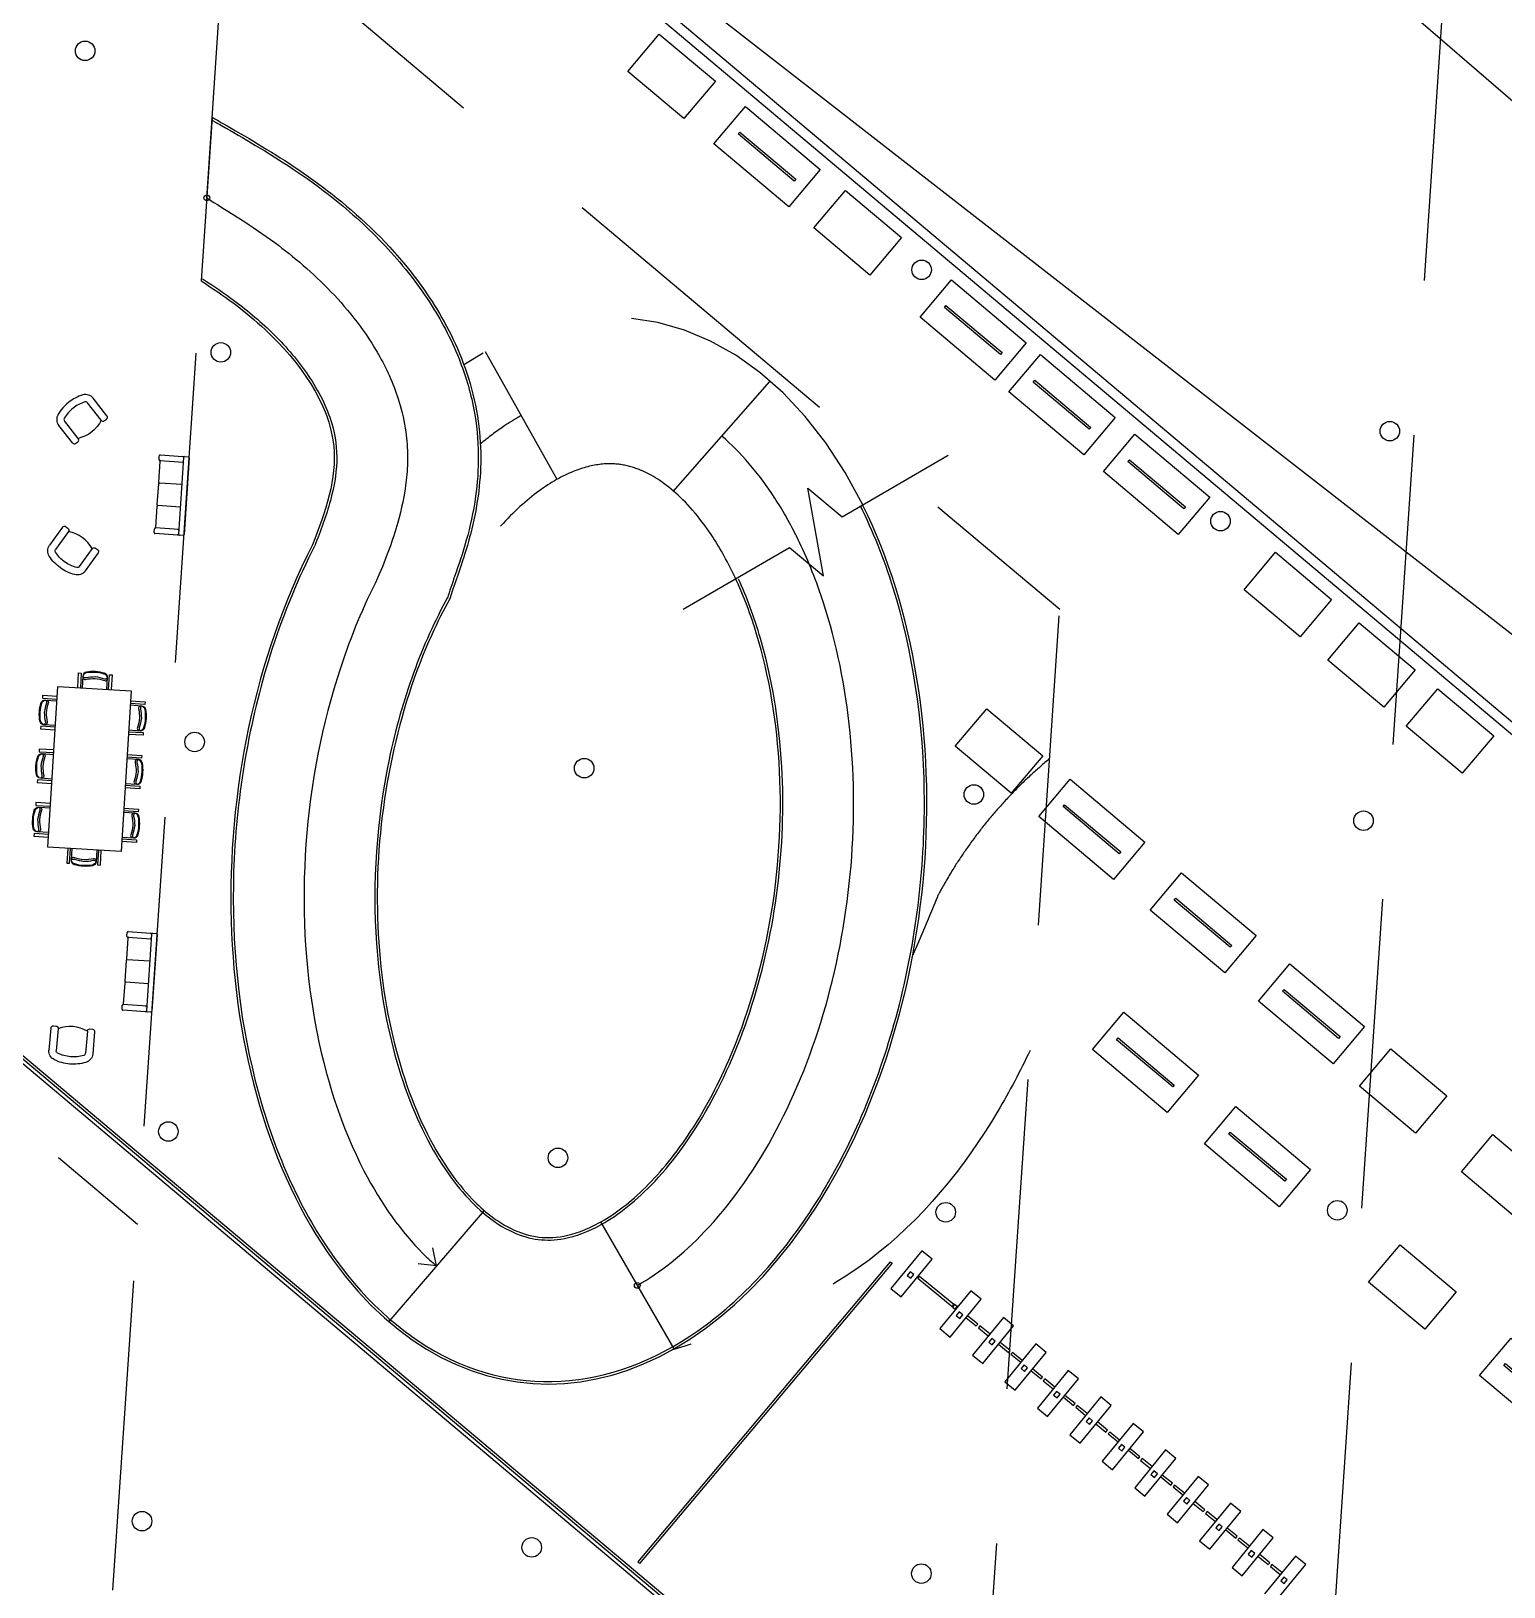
# Model space of a CAD drawing. Header units: millimetres. Extents: x 55520 to 96084, y -58491 to -49645.
# Drawn here: x 55945.01 to 55975.17, y -57960.04 to -57928.17 of the extents above; entities that cross this region are included whole.
import ezdxf

# ---------------------------------------------------------------- set-up
doc = ezdxf.new("R2010")
doc.units = ezdxf.units.MM
doc.linetypes.add('HIDDEN', pattern=[9.525, 6.35, -3.175])
for name, color, linetype in [('05_Mobiliário', 1, 'Continuous'), ('Alvenaria Corte', 30, 'Continuous'), ('Alvenaria Vista', 40, 'Continuous'), ('Curvas de Nível', 10, 'Continuous'), ('Esquadrias', 241, 'Continuous'), ('Linha Fina', 100, 'Continuous'), ('Mobiliário_cinza', 254, 'Continuous'), ('Pilares', 181, 'Continuous'), ('Projeção', 60, 'HIDDEN')]:
    doc.layers.add(name, color=color, linetype=linetype)

# ---------------------------------------------------------------- blocks, each defined once
blk = doc.blocks.new('Expo_1')
blk.add_lwpolyline([(55979.651, -57955.975), (55981.651, -57955.975), (55981.651, -57956.975), (55979.651, -57956.975)], close=True)
at = {"layer": 'Esquadrias'}
blk.add_lwpolyline([(55979.901, -57956.45), (55981.401, -57956.45), (55981.401, -57956.5), (55979.901, -57956.5)], close=True, dxfattribs=at)
blk = doc.blocks.new('sofá-3l-5')
for p, q in [((-1.025, 0), (1.025, 0)), ((-1.05, -0.125), (-1.05, -0.025)), ((-1.05, -0.775), (-1.05, -0.175)), ((-1.025, -0.15), (1.025, -0.15)), ((-0.9, -0.775), (-0.9, -0.15)), ((-0.3, -0.15), (-0.3, -0.75)), ((0.3, -0.15), (0.3, -0.75)), ((0.9, -0.15), (0.9, -0.775)), ((1.05, -0.025), (1.05, -0.125)), ((1.05, -0.175), (1.05, -0.775)), ((-0.925, -0.8), (-1.025, -0.8)), ((-0.875, -0.775), (-0.325, -0.775)), ((-0.275, -0.775), (0.275, -0.775)), ((0.325, -0.775), (0.875, -0.775)), ((1.025, -0.8), (0.925, -0.8))]:
    blk.add_line(p, q)
for centre, start, end in [((-1.025, -0.025), 90, 180), ((-1.025, -0.125), 180, 270), ((-1.025, -0.175), 90, 180), ((-0.925, -0.175), 0, 90), ((0.925, -0.175), 90, 180), ((1.025, -0.025), 0, 90), ((1.025, -0.125), 270, 0), ((1.025, -0.175), 0, 90), ((-1.025, -0.775), 180, 270), ((-0.925, -0.775), 270, 0), ((-0.875, -0.75), 180, 270), ((-0.325, -0.75), 270, 360), ((-0.275, -0.75), 180, 270), ((0.275, -0.75), 270, 360), ((0.325, -0.75), 180, 270), ((0.875, -0.75), 270, 360), ((0.925, -0.775), 180, 270), ((1.025, -0.775), 270, 0)]:
    blk.add_arc(centre, 0.025, start, end)
blk = doc.blocks.new('polt-2')
for p, q in [((-0.45, -0.701), (-0.45, -0.247)), ((-0.3, -0.701), (-0.3, -0.247)), ((0.3, -0.701), (0.3, -0.247)), ((0.45, -0.701), (0.45, -0.247)), ((-0.4, -0.751), (-0.35, -0.751)), ((0.35, -0.751), (0.4, -0.751))]:
    blk.add_line(p, q)
blk.add_lwpolyline([(0.3, -0.701, -0.228198), (-0.3, -0.701, -0.628402)], format="xyb")
for centre, radius, start, end in [((0, -0.05), 0.05, 89.9104, 90.0896), ((-0.25, -0.247), 0.2, 111.267, 180), ((0.001, -0.893), 0.893, 90.0896, 111.267), ((-0.25, -0.247), 0.05, 111.267, 180), ((0.001, -0.893), 0.743, 90.0896, 111.267), ((-0.001, -0.893), 0.893, 68.733, 89.9104), ((-0.001, -0.893), 0.743, 68.733, 89.9104), ((0.25, -0.247), 0.05, 0, 68.733), ((0.25, -0.247), 0.2, 0, 68.733), ((-0.4, -0.701), 0.05, 180, 270), ((-0.35, -0.701), 0.05, 270, 0), ((0.35, -0.701), 0.05, 180, 270), ((0.4, -0.701), 0.05, 270, 0)]:
    blk.add_arc(centre, radius, start, end)
blk = doc.blocks.new('cadeira cortada')
for points in [[(253.53, -365.944), (253.53, -365.67), (253.48, -365.67), (253.48, -365.944)], [(254.105, -365.944), (254.105, -365.67), (254.055, -365.67), (254.055, -365.944)]]:
    blk.add_lwpolyline(points)
for points in [[(253.563, -365.944), (253.563, -365.726, -0.34754), (253.624, -365.648, -0.116963), (253.961, -365.648, -0.34754), (254.023, -365.726), (254.023, -365.944)], [(254.023, -365.759, -0.342833), (253.969, -365.784, 0.050886), (253.793, -365.755, 0.050886), (253.617, -365.784, -0.342833), (253.563, -365.759)]]:
    blk.add_lwpolyline(points, format="xyb")
blk.add_lwpolyline([(254.023, -365.726, -0.342833), (253.969, -365.751, 0.050886), (253.793, -365.721, 0.050886), (253.617, -365.751, -0.342833), (253.563, -365.726, -0.272556), (253.628, -365.662, -0.116963), (253.958, -365.662, -0.272556)], format="xyb", close=True)

msp = doc.modelspace()

# ---------------------------------------------------------------- linework, layer by layer
at = {"layer": '05_Mobiliário'}
for p, q in [((55963.252, -57953.156), (55962.619, -57953.93)), ((55963.464, -57953.328), (55963.252, -57953.156)), ((55962.603, -57953.381), (55957.431, -57959.528)), ((55962.641, -57953.413), (55957.47, -57959.56)), ((55962.603, -57953.381), (55962.641, -57953.413)), ((55962.831, -57954.103), (55963.464, -57953.328)), ((55963.014, -57953.586), (55962.952, -57953.662)), ((55962.952, -57953.662), (55963.024, -57953.72)), ((55963.085, -57953.645), (55963.014, -57953.586)), ((55963.024, -57953.72), (55963.085, -57953.645)), ((55963.201, -57953.681), (55963.17, -57953.718)), ((55963.17, -57953.718), (55963.876, -57954.296)), ((55963.907, -57954.258), (55963.201, -57953.681)), ((55962.619, -57953.93), (55962.831, -57954.103)), ((55964.257, -57953.977), (55963.624, -57954.751)), ((55963.835, -57954.924), (55964.468, -57954.15)), ((55964.468, -57954.15), (55964.257, -57953.977)), ((55963.876, -57954.296), (55963.907, -57954.258)), ((55963.924, -57954.256), (55963.881, -57954.309)), ((55963.881, -57954.309), (55963.934, -57954.352)), ((55963.977, -57954.3), (55963.924, -57954.256)), ((55963.934, -57954.352), (55963.977, -57954.3)), ((55964.018, -57954.407), (55963.956, -57954.483)), ((55963.956, -57954.483), (55964.028, -57954.542)), ((55964.09, -57954.466), (55964.018, -57954.407)), ((55964.028, -57954.542), (55964.09, -57954.466)), ((55964.396, -57954.658), (55964.19, -57954.49)), ((55963.624, -57954.751), (55963.835, -57954.924)), ((55964.16, -57954.527), (55964.365, -57954.696)), ((55964.922, -57954.52), (55964.289, -57955.294)), ((55964.365, -57954.696), (55964.396, -57954.658)), ((55964.442, -57954.695), (55964.411, -57954.733)), ((55964.411, -57954.733), (55964.613, -57954.898)), ((55964.644, -57954.86), (55964.442, -57954.695)), ((55964.5, -57955.467), (55965.133, -57954.693)), ((55965.133, -57954.693), (55964.922, -57954.52)), ((55964.683, -57954.951), (55964.621, -57955.026)), ((55964.621, -57955.026), (55964.693, -57955.085)), ((55964.755, -57955.01), (55964.683, -57954.951)), ((55964.693, -57955.085), (55964.755, -57955.01)), ((55964.824, -57955.071), (55965.03, -57955.239)), ((55965.061, -57955.201), (55964.855, -57955.033)), ((55965.586, -57955.064), (55964.953, -57955.838)), ((55965.798, -57955.237), (55965.586, -57955.064)), ((55964.289, -57955.294), (55964.5, -57955.467)), ((55965.03, -57955.239), (55965.061, -57955.201)), ((55965.106, -57955.238), (55965.075, -57955.276)), ((55965.075, -57955.276), (55965.277, -57955.441)), ((55965.308, -57955.404), (55965.106, -57955.238)), ((55965.165, -57956.011), (55965.798, -57955.237)), ((55965.348, -57955.494), (55965.286, -57955.57)), ((55965.286, -57955.57), (55965.358, -57955.628)), ((55965.419, -57955.553), (55965.348, -57955.494)), ((55965.358, -57955.628), (55965.419, -57955.553)), ((55965.489, -57955.614), (55965.695, -57955.782)), ((55965.726, -57955.745), (55965.52, -57955.576)), ((55966.251, -57955.607), (55965.618, -57956.381)), ((55965.695, -57955.782), (55965.726, -57955.745)), ((55965.771, -57955.782), (55965.74, -57955.82)), ((55965.973, -57955.947), (55965.771, -57955.782)), ((55965.829, -57956.554), (55966.462, -57955.78)), ((55966.462, -57955.78), (55966.251, -57955.607)), ((55964.953, -57955.838), (55965.165, -57956.011)), ((55965.74, -57955.82), (55965.942, -57955.985)), ((55966.012, -57956.038), (55965.95, -57956.113)), ((55966.084, -57956.096), (55966.012, -57956.038)), ((55966.022, -57956.172), (55966.084, -57956.096)), ((55965.618, -57956.381), (55965.829, -57956.554)), ((55965.95, -57956.113), (55966.022, -57956.172)), ((55966.154, -57956.158), (55966.359, -57956.326)), ((55966.39, -57956.288), (55966.184, -57956.12)), ((55966.916, -57956.15), (55966.283, -57956.925)), ((55966.359, -57956.326), (55966.39, -57956.288)), ((55966.436, -57956.325), (55966.405, -57956.363)), ((55966.405, -57956.363), (55966.607, -57956.528)), ((55966.638, -57956.49), (55966.436, -57956.325)), ((55966.494, -57957.098), (55967.127, -57956.323)), ((55967.127, -57956.323), (55966.916, -57956.15)), ((55966.677, -57956.581), (55966.615, -57956.657)), ((55966.615, -57956.657), (55966.687, -57956.715)), ((55966.749, -57956.64), (55966.677, -57956.581)), ((55966.687, -57956.715), (55966.749, -57956.64)), ((55966.818, -57956.701), (55967.024, -57956.869)), ((55967.055, -57956.832), (55966.849, -57956.663)), ((55967.58, -57956.694), (55966.947, -57957.468)), ((55967.792, -57956.867), (55967.58, -57956.694)), ((55966.283, -57956.925), (55966.494, -57957.098)), ((55967.024, -57956.869), (55967.055, -57956.832)), ((55967.1, -57956.869), (55967.069, -57956.906)), ((55967.069, -57956.906), (55967.271, -57957.072)), ((55967.302, -57957.034), (55967.1, -57956.869)), ((55967.159, -57957.641), (55967.792, -57956.867)), ((55967.342, -57957.125), (55967.28, -57957.2)), ((55967.28, -57957.2), (55967.352, -57957.259)), ((55967.413, -57957.183), (55967.342, -57957.125)), ((55967.352, -57957.259), (55967.413, -57957.183)), ((55967.483, -57957.244), (55967.689, -57957.413)), ((55967.72, -57957.375), (55967.514, -57957.207)), ((55968.245, -57957.237), (55967.612, -57958.011)), ((55967.689, -57957.413), (55967.72, -57957.375)), ((55968.456, -57957.41), (55968.245, -57957.237)), ((55966.947, -57957.468), (55967.159, -57957.641)), ((55967.765, -57957.412), (55967.734, -57957.45)), ((55967.734, -57957.45), (55967.936, -57957.615)), ((55967.967, -57957.577), (55967.765, -57957.412)), ((55967.823, -57958.184), (55968.456, -57957.41)), ((55968.006, -57957.668), (55967.944, -57957.743)), ((55968.078, -57957.727), (55968.006, -57957.668)), ((55967.612, -57958.011), (55967.823, -57958.184)), ((55967.944, -57957.743), (55968.016, -57957.802)), ((55968.016, -57957.802), (55968.078, -57957.727)), ((55968.148, -57957.788), (55968.353, -57957.956)), ((55968.384, -57957.918), (55968.178, -57957.75)), ((55968.91, -57957.781), (55968.277, -57958.555)), ((55968.353, -57957.956), (55968.384, -57957.918)), ((55968.43, -57957.955), (55968.399, -57957.993)), ((55968.399, -57957.993), (55968.601, -57958.158)), ((55968.632, -57958.121), (55968.43, -57957.955)), ((55968.488, -57958.728), (55969.121, -57957.954)), ((55969.121, -57957.954), (55968.91, -57957.781)), ((55968.671, -57958.211), (55968.609, -57958.287)), ((55968.609, -57958.287), (55968.681, -57958.346)), ((55968.743, -57958.27), (55968.671, -57958.211)), ((55968.681, -57958.346), (55968.743, -57958.27)), ((55968.812, -57958.331), (55969.018, -57958.5)), ((55969.049, -57958.462), (55968.843, -57958.293)), ((55969.574, -57958.324), (55968.941, -57959.098)), ((55969.786, -57958.497), (55969.574, -57958.324)), ((55968.277, -57958.555), (55968.488, -57958.728)), ((55969.018, -57958.5), (55969.049, -57958.462)), ((55969.094, -57958.499), (55969.063, -57958.537)), ((55969.063, -57958.537), (55969.265, -57958.702)), ((55969.296, -57958.664), (55969.094, -57958.499)), ((55969.153, -57959.271), (55969.786, -57958.497)), ((55969.336, -57958.755), (55969.274, -57958.83)), ((55969.274, -57958.83), (55969.346, -57958.889)), ((55969.407, -57958.813), (55969.336, -57958.755)), ((55969.346, -57958.889), (55969.407, -57958.813)), ((55969.477, -57958.875), (55969.683, -57959.043)), ((55969.714, -57959.005), (55969.508, -57958.837)), ((55970.239, -57958.868), (55969.606, -57959.642)), ((55970.45, -57959.04), (55970.239, -57958.868)), ((55968.941, -57959.098), (55969.153, -57959.271)), ((55969.683, -57959.043), (55969.714, -57959.005)), ((55969.759, -57959.042), (55969.728, -57959.08)), ((55969.728, -57959.08), (55969.93, -57959.245)), ((55969.961, -57959.207), (55969.759, -57959.042)), ((55969.817, -57959.815), (55970.45, -57959.04)), ((55957.431, -57959.528), (55957.47, -57959.56)), ((55970, -57959.298), (55969.938, -57959.374)), ((55969.938, -57959.374), (55970.01, -57959.432)), ((55970.072, -57959.357), (55970, -57959.298)), ((55970.01, -57959.432), (55970.072, -57959.357)), ((55970.142, -57959.418), (55970.347, -57959.586)), ((55970.378, -57959.549), (55970.173, -57959.38)), ((55970.904, -57959.411), (55970.271, -57960.185)), ((55970.347, -57959.586), (55970.378, -57959.549)), ((55970.424, -57959.586), (55970.393, -57959.623)), ((55970.626, -57959.751), (55970.424, -57959.586)), ((55970.482, -57960.358), (55971.115, -57959.584)), ((55971.115, -57959.584), (55970.904, -57959.411)), ((55969.606, -57959.642), (55969.817, -57959.815)), ((55970.393, -57959.623), (55970.595, -57959.789)), ((55970.665, -57959.842), (55970.603, -57959.917)), ((55970.603, -57959.917), (55970.675, -57959.976)), ((55970.737, -57959.9), (55970.665, -57959.842)), ((55970.675, -57959.976), (55970.737, -57959.9))]:
    msp.add_line(p, q, dxfattribs=at)
at = {"layer": 'Alvenaria Corte'}
for p, q in [((55941.343, -57913.975), (55994.178, -57958.427)), ((55941.421, -57913.779), (56015.732, -57976.3))]:
    msp.add_line(p, q, dxfattribs=at)
at = {"layer": 'Alvenaria Vista'}
for p, q in [((55948.716, -57929.933), (55948.49, -57933.286)), ((55954.287, -57952.329), (55952.331, -57954.604)), ((55956.673, -57952.566), (55958.171, -57955.166))]:
    msp.add_line(p, q, dxfattribs=at)
at = {"layer": 'Alvenaria Vista', "color": 1}
msp.add_line((55931.639, -57938.22), (55959.459, -57961.626), dxfattribs=at)
at = {"layer": 'Alvenaria Vista', "color": 100}
for q in [(55953.234, -57953.095), (55952.933, -57953.422)]:
    msp.add_line((55953.309, -57953.466), q, dxfattribs=at)
for centre in [(55948.605, -57931.585), (55957.422, -57953.866)]:
    msp.add_circle(centre, 0.0588, dxfattribs=at)
at = {"layer": 'Alvenaria Vista'}
msp.add_ellipse((55956.226, -57944.959), major_axis=(1.086, 10.904), ratio=0.646155, start_param=1.024414, end_param=5.482483, dxfattribs=at)
for points, knots in [([(56094.926, -57998.682), (56031.34, -58012.799), (55967.754, -58026.916), (55904.168, -58041.032), (55893.916, -58041.959), (55883.664, -58042.885), (55873.412, -58043.812), (55861.019, -58041.573), (55848.625, -58039.333), (55836.232, -58037.094), (55828.336, -58029.438), (55820.44, -58021.781), (55812.545, -58014.125), (55812.785, -57957.125), (55813.026, -57900.124), (55813.267, -57843.124), (55812.745, -57823.782), (55812.223, -57804.44), (55811.701, -57785.098)], [20.322416, 20.322416, 20.322416, 20.322416, 21.305376, 21.305376, 21.305376, 22.305376, 22.305376, 22.305376, 23.305376, 23.305376, 23.305376, 24.305376, 24.305376, 24.305376, 25.305376, 25.305376, 25.305376, 25.593369, 25.593369, 25.593369, 25.593369]), ([(55948.716, -57929.933), (55948.739, -57929.946), (55948.761, -57929.959), (55948.784, -57929.973), (55948.833, -57930.001), (55948.883, -57930.029), (55948.933, -57930.058), (55949.16, -57930.189), (55949.403, -57930.328), (55950.127, -57930.764), (55950.642, -57931.093), (55951.698, -57931.923), (55952.237, -57932.421), (55953.032, -57933.408), (55953.316, -57933.823), (55953.808, -57934.78), (55954.018, -57935.326), (55954.182, -57936.226), (55954.211, -57936.524), (55954.221, -57937.081), (55954.204, -57937.346), (55954.107, -57938.148), (55953.977, -57938.617), (55953.749, -57939.31), (55953.651, -57939.566), (55953.582, -57939.796)], [-0.255926, -0.255926, -0.255926, -0.255926, -0.175043, -0.175043, -0.175043, 0, 0, 0, 0.79477, 0.79477, 2.24682, 2.24682, 3.69887, 3.69887, 4.572383, 4.572383, 5.445895, 5.445895, 5.836108, 5.836108, 6.226321, 6.226321, 7.099747, 7.099747, 7.723486, 7.723486, 7.723486, 7.723486]), ([(55948.691, -57929.977), (55948.713, -57929.989), (55948.736, -57930.002), (55948.759, -57930.016), (55948.759, -57930.016), (55948.759, -57930.016)], [-0.25592593, -0.25592593, -0.25592593, -0.25592593, -0.17585223, -0.17585223, -0.1750434, -0.1750434, -0.1750434, -0.1750434]), ([(55948.49, -57933.286), (55948.946, -57933.577), (55950.142, -57934.438), (55951.58, -57936.429), (55951.039, -57938.012), (55950.77, -57938.694)], [1.239355, 1.239355, 1.239355, 1.239355, 2.872068, 5.63994, 7.723486, 7.723486, 7.723486, 7.723486]), ([(55953.582, -57939.796), (55953.452, -57940.03), (55953.328, -57940.277), (55952.87, -57941.293), (55952.591, -57942.148), (55952.208, -57943.945), (55952.105, -57944.886), (55952.089, -57946.732), (55952.176, -57947.636), (55952.516, -57949.286), (55952.769, -57950.032), (55953.367, -57951.267), (55953.711, -57951.755), (55954.29, -57952.355), (55954.528, -57952.532), (55954.959, -57952.771), (55955.15, -57952.834), (55955.522, -57952.896), (55955.706, -57952.895), (55956.132, -57952.814), (55956.375, -57952.731), (55956.924, -57952.428), (55957.227, -57952.208), (55957.849, -57951.61), (55958.166, -57951.233), (55958.767, -57950.337), (55959.05, -57949.819), (55959.67, -57948.395), (55959.962, -57947.422), (55960.321, -57945.396), (55960.388, -57944.343), (55960.289, -57942.326), (55960.123, -57941.362), (55959.747, -57940.123), (55959.606, -57939.752), (55959.452, -57939.416)], [0.985035, 0.985035, 0.985035, 0.985035, 1.090959, 1.090959, 1.400747, 1.400747, 1.710536, 1.710536, 2.020325, 2.020325, 2.330114, 2.330114, 2.639902, 2.639902, 2.870005, 2.870005, 3.100108, 3.100108, 3.330212, 3.330212, 3.560315, 3.560315, 3.790418, 3.790418, 4.020521, 4.020521, 4.250624, 4.250624, 4.595067, 4.595067, 4.93951, 4.93951, 5.283954, 5.283954, 5.44761, 5.44761, 5.44761, 5.44761])]:
    msp.add_open_spline(points, degree=3, knots=knots, dxfattribs=at)
msp.add_open_spline([(55948.759, -57930.016), (55948.808, -57930.044), (55948.858, -57930.073), (55948.908, -57930.101)], degree=3, dxfattribs=at)
at = {"layer": 'Alvenaria Vista', "color": 100}
for points, knots in [([(55948.908, -57930.101), (55949.126, -57930.227), (55949.36, -57930.362), (55950.097, -57930.803), (55950.64, -57931.149), (55951.552, -57931.876), (55951.914, -57932.199), (55952.581, -57932.913), (55952.891, -57933.293), (55953.396, -57934.074), (55953.601, -57934.454), (55953.899, -57935.2), (55954.004, -57935.545), (55954.132, -57936.219), (55954.164, -57936.544), (55954.17, -57937.149), (55954.147, -57937.433), (55954.019, -57938.356), (55953.84, -57938.889), (55953.627, -57939.497), (55953.575, -57939.643), (55953.534, -57939.782)], [0, 0, 0, 0, 0.766039, 0.766039, 2.298117, 2.298117, 3.284239, 3.284239, 4.186304, 4.186304, 4.896301, 4.896301, 5.427389, 5.427389, 5.856371, 5.856371, 6.285353, 6.285353, 7.352297, 7.352297, 7.723486, 7.723486, 7.723486, 7.723486]), ([(55948.605, -57931.585), (55948.797, -57931.706), (55948.989, -57931.827), (55949.181, -57931.948), (55949.219, -57931.972), (55949.257, -57931.996), (55949.295, -57932.021), (55949.528, -57932.168), (55949.763, -57932.327), (55950.388, -57932.788), (55950.779, -57933.119), (55951.519, -57933.893), (55951.868, -57934.333), (55952.308, -57935.127), (55952.445, -57935.434), (55952.605, -57935.962), (55952.652, -57936.167), (55952.705, -57936.548), (55952.716, -57936.721), (55952.718, -57937.052), (55952.708, -57937.212), (55952.656, -57937.678), (55952.593, -57937.965), (55952.413, -57938.603), (55952.287, -57938.937), (55952.105, -57939.378), (55951.813, -57939.946), (55951.556, -57940.565), (55950.968, -57942.351), (55950.726, -57943.587), (55950.547, -57946.067), (55950.611, -57947.31), (55951.025, -57949.603), (55951.376, -57950.651), (55952.179, -57952.201), (55952.594, -57952.771), (55953.123, -57953.301), (55953.216, -57953.386), (55953.309, -57953.466)], [0, 0, 0, 0, 0.622301, 0.622301, 0.622301, 0.745541, 0.745541, 0.745541, 1.495148, 1.495148, 2.729181, 2.729181, 3.963213, 3.963213, 4.650841, 4.650841, 5.056701, 5.056701, 5.378733, 5.378733, 5.700764, 5.700764, 6.344827, 6.344827, 7.229672, 7.229672, 7.229672, 7.444769, 7.444769, 7.8184, 7.8184, 8.192031, 8.192031, 8.565662, 8.565662, 8.860441, 8.860441, 8.921805, 8.921805, 8.921805, 8.921805]), ([(55948.517, -57933.244), (55948.741, -57933.387), (55948.963, -57933.537), (55949.458, -57933.907), (55949.729, -57934.134), (55950.242, -57934.645), (55950.482, -57934.926), (55950.895, -57935.535), (55951.064, -57935.865), (55951.24, -57936.464), (55951.275, -57936.728), (55951.256, -57937.256), (55951.208, -57937.522), (55951.053, -57938.095), (55950.938, -57938.404), (55950.816, -57938.712)], [1.239355, 1.239355, 1.239355, 1.239355, 2.039894, 2.039894, 3.0672, 3.0672, 4.094507, 4.094507, 5.165368, 5.165368, 5.974636, 5.974636, 6.783905, 6.783905, 7.723486, 7.723486, 7.723486, 7.723486]), ([(55950.814, -57938.717), (55950.479, -57939.371), (55950.187, -57940.076), (55949.505, -57942.174), (55949.237, -57943.648), (55949.095, -57946.588), (55949.22, -57948.053), (55949.842, -57950.737), (55950.339, -57951.955), (55951.622, -57953.947), (55952.408, -57954.72), (55954.14, -57955.7), (55955.085, -57955.906), (55956.989, -57955.723), (55957.946, -57955.333), (55959.721, -57954.012), (55960.538, -57953.083), (55961.895, -57950.833), (55962.435, -57949.514), (55963.15, -57946.7), (55963.325, -57945.206), (55963.281, -57942.284), (55963.062, -57940.857), (55962.479, -57938.982), (55962.254, -57938.416), (55961.995, -57937.894)], [1.024414, 1.024414, 1.024414, 1.024414, 1.24454, 1.24454, 1.649382, 1.649382, 2.054224, 2.054224, 2.459066, 2.459066, 2.863908, 2.863908, 3.26875, 3.26875, 3.673592, 3.673592, 4.078434, 4.078434, 4.483276, 4.483276, 4.888118, 4.888118, 5.292959, 5.292959, 5.482483, 5.482483, 5.482483, 5.482483]), ([(55957.422, -57953.866), (55957.884, -57953.604), (55958.353, -57953.237), (55959.304, -57952.238), (55959.779, -57951.584), (55960.608, -57950.074), (55960.962, -57949.219), (55961.504, -57947.396), (55961.692, -57946.427), (55961.878, -57944.473), (55961.877, -57943.488), (55961.691, -57941.6), (55961.504, -57940.698), (55961.097, -57939.443), (55960.931, -57939.028), (55960.747, -57938.644)], [9.774793, 9.774793, 9.774793, 9.774793, 10.039557, 10.039557, 10.334336, 10.334336, 10.629115, 10.629115, 10.923894, 10.923894, 11.218673, 11.218673, 11.513452, 11.513452, 11.672972, 11.672972, 11.672972, 11.672972]), ([(55953.538, -57939.772), (55953.279, -57940.24), (55953.042, -57940.762), (55952.637, -57941.88), (55952.467, -57942.476), (55952.082, -57944.322), (55951.993, -57945.629), (55952.14, -57947.724), (55952.285, -57948.55), (55952.712, -57950.024), (55952.993, -57950.672), (55953.612, -57951.713), (55953.949, -57952.107), (55954.478, -57952.558), (55954.682, -57952.685), (55955.055, -57952.857), (55955.226, -57952.903), (55955.566, -57952.945), (55955.738, -57952.94), (55956.155, -57952.86), (55956.409, -57952.772), (55957.03, -57952.424), (55957.408, -57952.133), (55958.166, -57951.323), (55958.545, -57950.806), (55959.228, -57949.585), (55959.531, -57948.883), (55960.013, -57947.367), (55960.192, -57946.553), (55960.399, -57944.897), (55960.429, -57944.055), (55960.331, -57942.304), (55960.178, -57941.405), (55959.818, -57940.17), (55959.666, -57939.762), (55959.497, -57939.395)], [0.985035, 0.985035, 0.985035, 0.985035, 1.196013, 1.196013, 1.406991, 1.406991, 1.828948, 1.828948, 2.125678, 2.125678, 2.422408, 2.422408, 2.719139, 2.719139, 2.923285, 2.923285, 3.127431, 3.127431, 3.331578, 3.331578, 3.565825, 3.565825, 3.842563, 3.842563, 4.1193, 4.1193, 4.396037, 4.396037, 4.672774, 4.672774, 4.949511, 4.949511, 5.270114, 5.270114, 5.44761, 5.44761, 5.44761, 5.44761])]:
    msp.add_open_spline(points, degree=3, knots=knots, dxfattribs=at)
at = {"layer": 'Curvas de Nível', "color": 251}
for points in [[(56058.67, -57969.855), (56056.081, -57970.43), (56018.399, -57978.795), (55986.586, -57949.279), (55930.323, -57905.491), (55936.181, -57892.03), (55955.406, -57877.023), (55970.064, -57819.836), (55968.94, -57788.923), (55967.9, -57785.098)], [(55977.227, -57785.098), (55977.896, -57787.562), (55979.105, -57820.81), (55963.362, -57882.23), (55943.521, -57897.718), (55941.362, -57902.678), (55969.905, -57924.892), (56021.032, -57968.992), (56046.833, -57963.264)]]:
    msp.add_lwpolyline(points, dxfattribs=at)
at = {"layer": 'Esquadrias'}
for p, q in [((55931.668, -57938.147), (55959.508, -57961.569)), ((55931.688, -57938.098), (55959.54, -57961.531))]:
    msp.add_line(p, q, dxfattribs=at)
at = {"layer": 'Linha Fina', "linetype": 'Continuous'}
msp.add_lwpolyline([(55958.365, -57940.008), (55960.539, -57938.744), (55961.24, -57939.329), (55960.918, -57937.531), (55961.619, -57938.116), (55963.793, -57936.852)], dxfattribs=at)
at = {"layer": 'Mobiliário_cinza'}
for points in [[(55957.874, -57928.227), (55959.022, -57929.193), (55958.378, -57929.958), (55957.231, -57928.992)], [(55961.685, -57931.433), (55962.833, -57932.399), (55962.189, -57933.164), (55961.041, -57932.198)], [(55970.496, -57938.846), (55971.644, -57939.812), (55971, -57940.577), (55969.853, -57939.612)], [(55972.211, -57940.289), (55973.359, -57941.255), (55972.715, -57942.02), (55971.567, -57941.054)], [(55947.053, -57941.685), (55946.849, -57944.978), (55945.351, -57944.885), (55945.556, -57941.592)], [(55973.819, -57941.642), (55974.967, -57942.608), (55974.323, -57943.373), (55973.176, -57942.407)], [(55964.58, -57942.052), (55965.728, -57943.018), (55965.084, -57943.783), (55963.936, -57942.818)], [(55972.857, -57949.016), (55974.005, -57949.982), (55973.361, -57950.747), (55972.214, -57949.782)], [(55974.948, -57950.775), (55976.095, -57951.741), (55975.452, -57952.506), (55974.304, -57951.54)], [(55973.049, -57953.031), (55974.197, -57953.997), (55973.553, -57954.762), (55972.405, -57953.797)]]:
    msp.add_lwpolyline(points, close=True, dxfattribs=at)
at = {"layer": 'Pilares'}
for centre in [(55946.112, -57928.572), (55963.248, -57933.058), (55948.892, -57934.749), (55972.838, -57936.363), (55969.37, -57938.208), (55948.355, -57942.731), (55956.336, -57943.269), (55964.318, -57943.807), (55972.3, -57944.345), (55947.817, -57950.713), (55955.798, -57951.251), (55963.741, -57952.367), (55971.762, -57952.327), (55947.279, -57958.695), (55955.261, -57959.233), (55963.242, -57959.771)]:
    msp.add_circle(centre, 0.2, dxfattribs=at)
at = {"layer": 'Projeção'}
for p, q in [((55945.401, -57979.115), (55950.108, -57909.273)), ((55970.345, -57980.796), (55975.052, -57910.954)), ((55949.005, -57925.648), (55966.077, -57940.012)), ((55955.78, -57937.351), (55954.311, -57934.735)), ((55958.157, -57937.601), (55960.138, -57935.348)), ((55930.991, -57938.982), (55947.188, -57952.609)), ((55964.361, -57965.489), (55966.077, -57940.012))]:
    msp.add_line(p, q, dxfattribs=at)
msp.add_ellipse((55956.226, -57944.959), major_axis=(1.086, 10.904), ratio=0.646155, start_param=5.482234, end_param=6.772515, dxfattribs=at)
for points, knots in [([(55955.045, -57936.043), (55954.926, -57936.11), (55954.806, -57936.184), (55954.527, -57936.373), (55954.368, -57936.493), (55954.21, -57936.626)], [0.4246903, 0.4246903, 0.4246903, 0.4246903, 0.4933045, 0.4933045, 0.5840723, 0.5840723, 0.5840723, 0.5840723]), ([(55960.747, -57938.644), (55960.722, -57938.592), (55960.697, -57938.541), (55960.672, -57938.49), (55960.537, -57938.223), (55960.393, -57937.971), (55959.908, -57937.222), (55959.539, -57936.796), (55959.157, -57936.465)], [11.6729739, 11.6729739, 11.6729739, 11.6729739, 11.6945609, 11.6945609, 11.6945609, 11.8082308, 11.8082308, 12.0601939, 12.0601939, 12.0601939, 12.0601939]), ([(55959.452, -57939.416), (55959.427, -57939.361), (55959.402, -57939.308), (55959.376, -57939.255), (55959.227, -57938.948), (55959.067, -57938.673), (55958.641, -57938.051), (55958.37, -57937.759), (55957.864, -57937.34), (55957.631, -57937.212), (55957.28, -57937.083), (55957.148, -57937.053), (55957.014, -57937.04), (55956.856, -57937.024), (55956.695, -57937.031), (55956.331, -57937.104), (55956.128, -57937.172), (55955.674, -57937.401), (55955.425, -57937.563), (55954.907, -57937.999), (55954.638, -57938.273), (55954.163, -57938.865), (55953.955, -57939.164), (55953.757, -57939.493), (55953.697, -57939.591), (55953.639, -57939.692), (55953.582, -57939.796)], [0, 0, 0, 0, 0.026463, 0.026463, 0.026463, 0.180782, 0.180782, 0.425743, 0.425743, 0.670705, 0.670705, 0.83557, 0.83557, 0.83557, 1.030863, 1.030863, 1.226155, 1.226155, 1.421448, 1.421448, 1.61674, 1.61674, 1.773687, 1.773687, 1.773687, 1.820525, 1.820525, 1.820525, 1.820525]), ([(55965.468, -57949.054), (55965.267, -57949.474), (55964.427, -57951.085), (55962.251, -57953.752), (55959.59, -57954.762), (55958.126, -57955.191)], [2.227202, 2.227202, 2.227202, 2.227202, 3.625237, 7.661855, 12.139151, 12.139151, 12.139151, 12.139151])]:
    msp.add_open_spline(points, degree=3, knots=knots, dxfattribs=at)
msp.add_rational_spline([(55965.871, -57943.072), (55964.933, -57943.848), (55964.162, -57944.79), (55963.588, -57945.864), (55963.456, -57946.182), (55963.328, -57946.49), (55963.156, -57946.89), (55963.111, -57946.993), (55963.066, -57947.095)], [1, 0.987471090121, 0.987471090121, 1, 1, 1, 1, 1, 1], degree=3, knots=[0, 0, 0, 0, 0.388356, 0.388356, 0.388356, 1.423531, 1.423531, 1.790738, 1.790738, 1.790738, 1.790738], dxfattribs=at)

# ---------------------------------------------------------------- block references
at = {"layer": 'Mobiliário_cinza'}
for name, p, rotation in [('Expo_1', (50435.308, 22457.465), 319.9250243090304), ('Expo_1', (50439.531, 22453.912), 319.9250243090304), ('Expo_1', (50441.351, 22452.381), 319.9250243090304), ('polt-2', (55945.773, -57935.774), 38.19479335041935), ('Expo_1', (50443.288, 22450.751), 319.9250243090304), ('Expo_1', (50441.962, 22443.683), 319.9250243090304), ('Expo_1', (50444.24, 22441.766), 319.9250243090304), ('Expo_1', (50446.459, 22439.9), 319.9250243090304), ('Expo_1', (50443.059, 22438.907), 319.9250243090304), ('Expo_1', (50445.355, 22436.975), 319.9250243090304), ('Expo_1', (50450.991, 22432.233), 319.9250243090304)]:
    msp.add_blockref(name, p, dxfattribs=dict(at, rotation=rotation))
for name, p, xscale, yscale, zscale, rotation in [('sofá-3l-5', (55948.193, -57937.696), 0.769230769230769, 0.769230769230769, 0.769230769230769, 266.1445386812932), ('cadeira cortada', (56249.866, -57557.158), -1.1, 1.1, 1.1, 356.4499006267852), ('cadeira cortada', (55526.469, -58195.851), 1.100000000000001, 1.100000000000001, 1.100000000000001, 86.44990062671584), ('cadeira cortada', (56331.499, -58245.795), -1.1, 1.1, 1.1, 266.4499006268547), ('cadeira cortada', (55526.4, -58196.949), 1.100000000000001, 1.100000000000001, 1.100000000000001, 86.44990062671584), ('cadeira cortada', (56331.43, -58246.893), -1.1, 1.1, 1.1, 266.4499006268547), ('cadeira cortada', (55526.332, -58198.047), 1.100000000000001, 1.100000000000001, 1.100000000000001, 86.44990062671584), ('cadeira cortada', (56331.362, -58247.991), -1.1, 1.1, 1.1, 266.4499006268547), ('cadeira cortada', (56199.81, -58363.985), 1.1, 1.1, 1.1, 176.4499006267853), ('sofá-3l-5', (55947.535, -57947.462), 0.769230769230769, 0.769230769230769, 0.769230769230769, 266.1445386812932)]:
    msp.add_blockref(name, p, dxfattribs=dict(at, xscale=xscale, yscale=yscale, zscale=zscale, rotation=rotation))
at = {"layer": 'Mobiliário_cinza', "xscale": -1}
for p, rotation in [((55945.605, -57939.164), 144.2172437004783), ((55945.799, -57949.33), 175.0849583346082)]:
    msp.add_blockref('polt-2', p, dxfattribs=dict(at, rotation=rotation))

doc.saveas('drawing.dxf')
